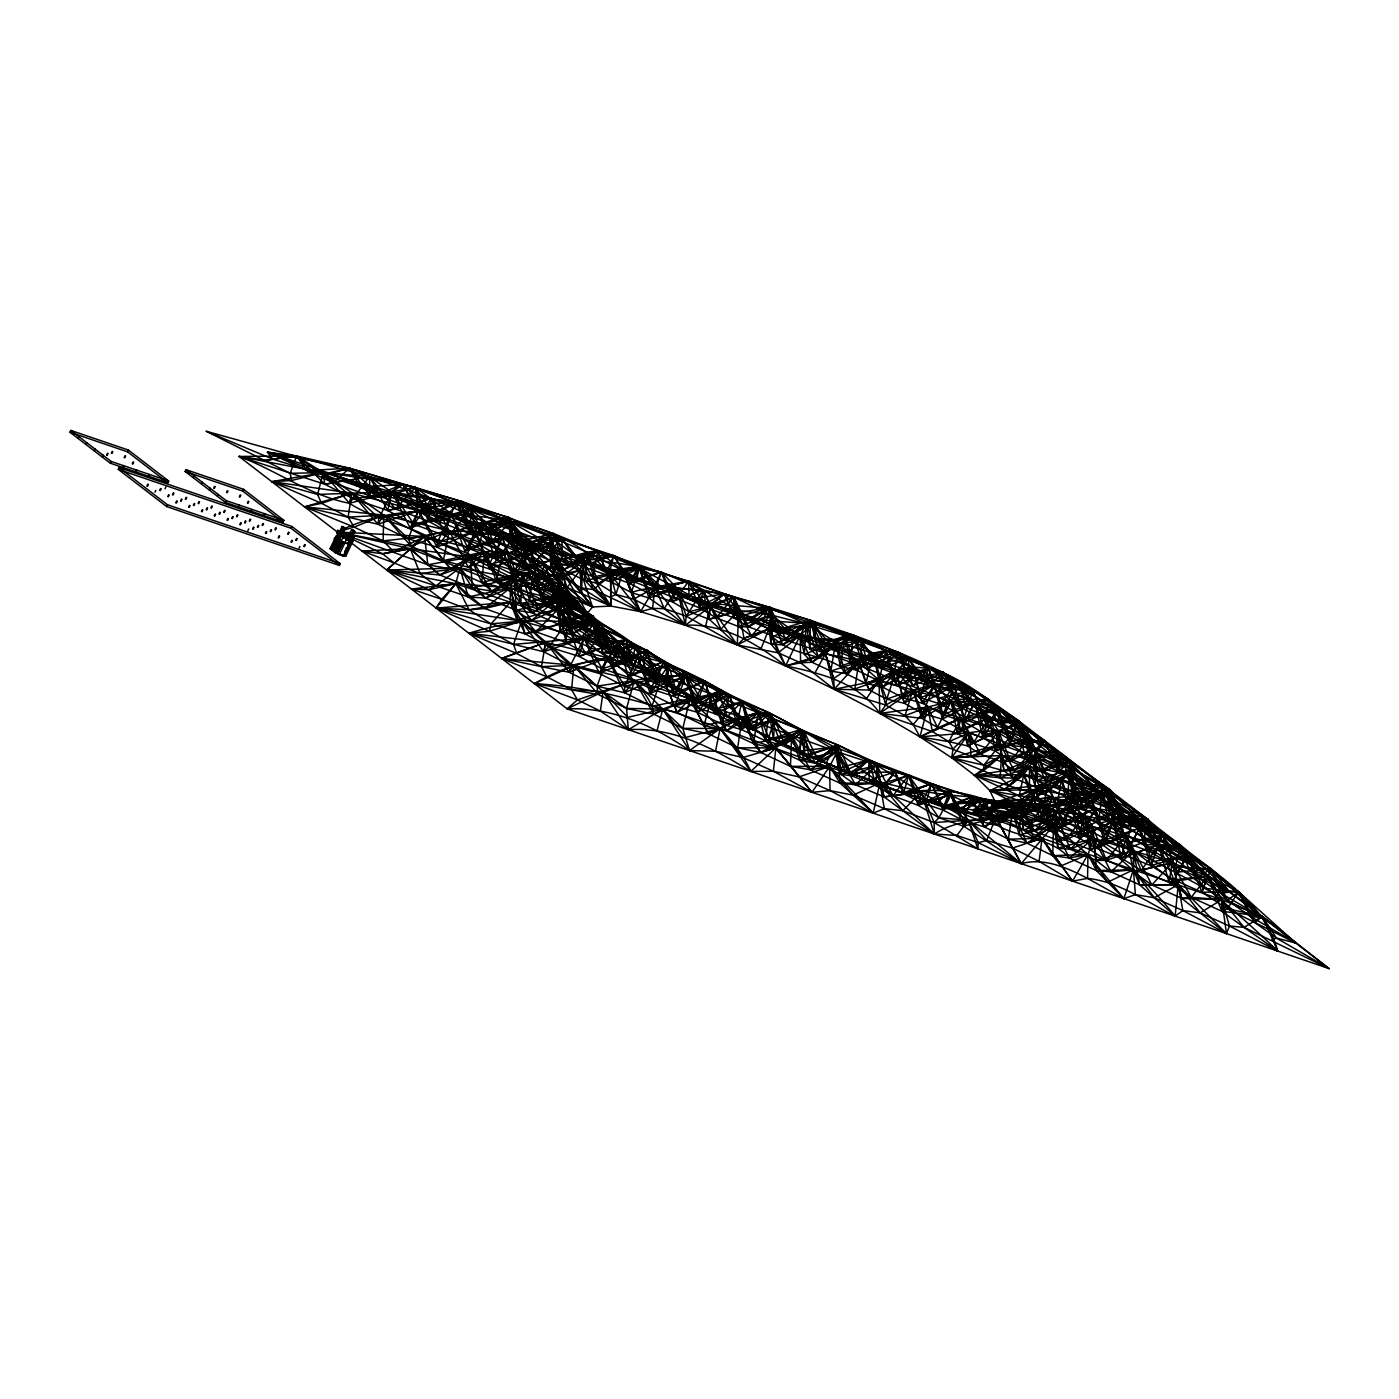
<?xml version="1.0" encoding="UTF-8"?>
<svg xmlns="http://www.w3.org/2000/svg" width="1399" height="1399" viewBox="0 0 1399 1399"><rect width="100%" height="100%" fill="white"/><g stroke="black" fill="none" stroke-linecap="round" stroke-linejoin="round"><path stroke-width="1.5" d="M389.884 493.864L432.798 513.363L466.357 526.059L507.802 517.018L512.296 535.607L561.978 538.51L573.503 556.47L638.346 566.438L660.363 586.076L704.449 604.018L711.671 603.564L767.736 608.25L813.693 623.849L853.32 635.094L885.812 650.43L912.708 667.375L934.375 684.618L950.988 701.266L969.297 732.744L951.67 757.751L1000.32 744.268L1035.26 748.168L1069.693 761.511L1072.334 768.488L1069.326 774.381L1048.638 788.739L1035.732 757.454L1001.509 755.512L974.526 775.343L1023.788 774.661L1061.456 779.418L1102.517 793.775L1146.113 818.8L1196.6 866.715L1144.085 844.524L1117.294 829.782L1098.093 823.609L1074.047 811.7L1056.647 807.345L1035.347 798.007L1019.171 795.751L974.526 775.343L1029.437 766.669C1081.777 789.053 1134.554 811.945 1180.878 845.556C1217.847 875.704 1264.171 902.093 1277.759 951.093L1229.459 926.016L1200.132 912.882L1182.854 910.557L1175.16 916.118L1139.573 884.798L1110.946 871.804L1096.064 860.35L1070.41 849.35L1056.997 840.047L1034.368 831.268L1023.543 830.079L1002.576 822.157L990.684 819.919L936.211 804.04L883.853 786.308L826.057 763.207L768.698 737.43L702.211 702.263L664.385 680.194L631.981 658.999L607.079 639.85L570.39 596.446L503.115 551.381L415.398 487.517L402.632 484.316L389.884 493.864L455.987 501.874L507.802 517.018L514.762 542.462L553.392 533.526L561.978 538.51L613.794 555.595L638.346 566.438L688.64 581.145L733.828 597.181L770.797 614.913L825.445 653.805L834.224 689.305L869.234 690.004L886.739 699.098L904.279 703.277L922.78 713.403L942.331 719.156L960.851 729.893L982.798 737.728L1001.352 749.217L1025.869 759.465L1043.584 771.286L1069.658 783.79L1085.379 795.192L1148.614 829.799C1123.327 800.158 1092.042 777.792 1061.858 753.991C1034.281 736.783 1001.841 726.973 969.297 732.744L953.016 749.06L951.67 757.751L1001.509 755.512L1029.437 766.669L1069.326 774.381L1102.517 793.775L1162.499 835.168L1187.331 855.209L1207.827 875.791L1221.782 899.662L1229.459 926.016L1226.468 933.605L1182.854 910.557L1154.297 897.721L1135.411 894.661L1123.852 898.63L1087.565 878.397L1087.95 854.527L1093.948 838.333L1092.304 826.144C1080.238 805.09 1055.196 799.791 1035.033 789.561L989.845 790.627L974.526 775.343L951.67 757.751L919.947 736.871L879.814 713.385L834.224 689.305L785.573 665.941L737.256 644.974L685.318 625.283L640.532 611.66L610.733 606.047L567.155 587.51L553.672 576.493L531.235 566.245L515.357 555.683L488.426 544.543L470.099 533.701L438.831 521.53L417.881 510.39L382.329 497.257L328.678 473.002L324.551 475.188L272.857 459.204L206.265 431.277L369.476 476.639L415.398 487.517L461.618 501.472L553.392 533.526L639.326 568.151L710.535 606.309L770.797 614.913L806.279 624.024L844.891 635.863L885.812 650.43L928.604 668.057L972.952 690.319L988.953 699.745L1018.682 720.835L1148.002 819.447L1196.6 866.715L1329.05 968.58L567.155 708.838L239.019 456.459L296.623 455.952L349.47 468.21L415.398 487.517L470.938 508.886L510.495 521.775L549.597 536.412L587.283 552.22L655.152 587.318L685.318 625.283C723.318 623.202 756.649 643.575 785.573 665.941C820.409 673.076 858.304 682.362 879.814 713.385L932.364 731.555L948.872 741.68L967.618 745.912L980.419 754.288L1001.701 761.825L1014.24 770.674L1037.271 780.012L1048.638 788.739L1073.085 799.966L1087.093 803.096L1113.429 816.771L1148.614 829.799L1196.6 866.715L1188.765 869.216C1164.02 850.959 1137.982 835.133 1113.429 816.771L1108.987 791.747L1109.599 789.403L1069.693 761.511L1029.524 737.623L989.513 717.425L950.988 701.266L879.027 680.176L835.763 641.966L806.279 624.024L770.062 607.463L724.35 593.893L402.632 484.316L349.47 468.21L267.471 452.139L272.857 459.204L296.623 455.952L323.204 472.582L383.763 515.147L424.631 536.464L470.361 557.047L594.89 618.708L626.367 639.5L718.404 691.701L769.153 712.791L834.573 747.083L950.026 790.505L972.025 796.835L1053.482 825.445L1172.047 862.956L1207.827 875.791L1238.727 891.845L1295.946 943.118L1276.36 938.029L1254.851 922.518L1227.308 908.755L1201.951 892.195L1174.146 879.936L1150.8 865.614L1125.618 855.541L1104.58 843.44L1082.161 835.395L1063.153 825.497L1043.567 819.727L995.441 802.327L989.845 790.627L1023.788 774.661L1035.732 757.454C1036.537 734.702 1012.229 722.461 997.994 708.646C955.674 673.828 904.209 653.77 853.32 635.094C803.935 617.763 754.201 601.063 703.015 589.941C679.04 588.629 654.592 584.327 631.334 592.546L611.066 581.879L593.316 576.948L569.795 565.791L553.392 561.821L526.811 550.314L514.762 542.462L483.564 530.273L451.09 514.727L436.89 512.436L324.551 475.188L267.471 452.139L296.623 455.952L333.207 482.795L370.105 495.946L395.41 508.974L428.409 521.197L450.845 533.561L479.612 544.718L499.356 556.4L524.03 566.787L540.766 577.962L592.529 606.974L610.733 606.047L610.681 574.884C571.719 528.909 508.467 516.598 451.09 514.727L455.987 501.874L461.618 501.472L510.495 521.775L550.524 544.631L610.681 574.884L640.532 611.66L652.546 608.408L664.228 608.617L686.192 616.137L737.256 644.974L778.246 652.808L800.578 662.811L834.224 689.305L885.707 705.061L905.048 715.693L913.215 724.612L919.947 736.871L971.063 756.212L983.864 765.218L1003.94 770.849L1014.24 770.674L1035.732 757.454L1072.334 768.488L1109.599 789.403L1148.614 829.799L1147.337 834.486L1158.529 843.352L1196.6 866.715L1180.878 845.556L1146.113 818.8L1108.987 791.747L1072.334 768.488L1035.26 748.168L998.484 730.977L927.747 707.055L879.814 713.385L879.027 680.176C917.202 651.812 955.569 676.277 988.953 699.745C1037.428 748.71 1094.805 787.147 1148.614 829.799L1148.002 819.447L1108.987 791.747L1069.326 774.381L1035.732 757.454L969.297 732.744L919.947 736.871L927.747 707.055L896.059 670.96L873.098 653.158L844.891 635.863L810.423 620.264L767.736 608.25L724.35 593.893L660.363 586.076L637.087 580.288L573.503 556.47L549.615 551.223L436.89 512.436L389.884 493.864L380.406 493.515L328.678 473.002L349.47 468.21L369.476 476.639L431.434 498.411L484.509 521.267L529.242 545.82L580.183 570.092L610.733 606.047L610.681 574.884L623.097 570.897L639.326 568.151L661.395 572.156L703.015 589.941L768.908 629.025L835.763 641.966L873.098 653.158L912.708 667.375L954.275 685.37L1018.682 720.835L1067.507 767.404L1055.283 766.565L1033.686 751.228L1026.988 744.181L1004.902 729.019L996.368 720.957L974.176 706.652L965.293 698.783L916.887 673.531L897.161 670.436L799.004 635.915L689.147 599.384L637.087 580.288L616.924 571.282L615.752 573.013L607.061 570.967L579.361 561.926L549.615 551.223L512.296 535.607L493.375 531.672L451.09 514.727M341.339 543.564L340.587 543.057L341.636 542.742M1158.529 843.352L1148.002 819.447L1146.113 818.8L1125.513 826.757L1109.005 821.598L1083.158 808.552L1067.157 804.67L1043.899 794.282L1029.559 792.079L974.526 775.343L983.742 770.674L983.864 765.218L1000.32 744.268L998.484 730.977L989.513 717.425L974.806 702.141L954.275 685.37L928.604 668.057L897.878 652.091L813.693 623.849L750.983 619.53L711.671 603.564L724.35 593.893L733.828 597.181L748.57 626.839C796.573 645.026 846.378 657.967 893.157 679.739C942.611 694.743 986.295 723.003 1034.386 741.942L1026.988 744.181L1018.682 720.835L972.952 690.319L954.275 685.37L934.375 684.618L912.83 690.109L886.739 699.098L885.707 705.061L879.814 713.385L921.836 718.352L937.435 727.393L957.196 733.356L973.267 743.201L995.144 751.001L1010.498 761.091L1034.351 771.006L1048.655 781.167L1073.977 793.006L1087.093 803.096L1108.987 791.747L1125.513 826.757L1148.002 819.447L1172.624 848.266L1152.514 842.443L1146.113 818.8L1133.994 814.585L1116.629 811.228L1071.442 805.841L1019.399 802.974L972.83 809.951L936.211 804.04L883.853 786.308L826.057 763.207L768.698 737.43L714.872 710.762L631.491 663.913L610.733 653.525L597.495 645.026L572.681 633.817L559.705 624.811L532.442 612.814L520.883 603.913L491.679 591.2L472.232 587.825L439.758 574.972L386.719 570.058L424.631 536.464C449.901 527.895 476.867 530.483 502.258 537.146C541.588 544.718 568.711 577.245 592.529 606.974L587.02 613.671L592.057 624.566L607.079 639.85L595.712 638.399L578.452 626.874L569.515 619.058L547.236 606.379L529.661 600.731L502.661 587.772L481.798 582.474L450.775 568.973L427.832 564.776L337.281 532.022C383.081 508.991 435.858 505.599 484.509 521.267C519.099 532.057 555.735 541.238 580.183 570.092L592.529 606.974L566.263 596.481L587.02 613.671C574.884 588.14 554.004 564.969 549.597 536.412L507.802 517.018L483.564 530.273L466.357 526.059L455.987 501.874L414.996 505.301L402.632 484.316L328.678 473.002M336.32 549.055L335.708 548.058M338.803 550.157L338.96 551.031L338.331 549.947M341.059 531.445L341.356 530.413M341.793 528.822L342.143 527.755M342.195 528.944L342.563 527.913M351.849 535.205L352.198 534.121M353.055 532.669L353.405 531.603M343.962 528.35L343.594 529.434M350.432 533.509L350.065 534.575M711.671 603.564L732.726 613.584L770.062 607.463L772.353 636.562C790.715 655.571 818.905 653.211 840.309 666.554L873.098 653.158L885.812 650.43L893.157 679.739L928.604 668.057L937.995 698.293L972.952 690.319L984.424 719.995L1018.682 720.835L1034.386 741.942L996.368 720.957L1001.282 716.48L988.953 699.745L943.433 672.429L860.945 640.62L853.32 635.094L844.891 635.863L835.763 641.966L825.445 653.805L800.578 662.811L785.573 665.941L768.908 629.025L744.006 638.294L737.256 644.974L738.794 610.489L733.828 597.181L699.902 608.058C657.792 590.833 615.21 574.937 573.503 556.47L613.794 555.595L639.326 568.151L655.152 587.318L664.228 608.617L685.318 625.283L710.535 606.309L703.015 589.941L688.64 581.145L660.363 586.076L659.663 588.909L655.484 589.171L638.346 566.438L607.061 570.967L613.794 555.595L630.757 580.725L629.777 583.54L650.448 594.208L671.905 601.535L689.13 611.783L709.066 619.162L737.256 644.974L768.908 629.025L770.797 614.913L770.062 607.463L734.318 618.078L707.789 608.04L660.363 586.076M1147.337 834.486L1148.002 819.447L1113.429 816.771L1109.599 789.403L1073.977 793.006L1069.693 761.511L1034.351 771.006L1029.524 737.623L995.144 751.001L989.513 717.425C963.701 713.263 941.737 725.889 919.947 736.871L948.872 741.68L969.297 732.744L980.419 754.288L1000.32 744.268L1014.24 770.674L1035.26 748.168L1048.655 781.167L1072.334 768.488L1087.093 803.096L1109.599 789.403L1126.108 821.073L1172.624 848.266M1220.715 893.174L1262.842 917.657L1211.202 868.919L1187.331 855.209L1158.494 844.874L1056.875 816.771L1034.368 831.268C1017.458 818.415 995.458 819.132 975.768 814.026L972.83 809.951L989.81 808.972L995.441 802.327L1090.153 794.824L1116.629 811.228L1162.499 835.168L1211.202 868.919L1220.715 893.174L1227.553 900.274L1250.584 916.502L1262.842 917.657C1209.278 893.734 1160.645 860.35 1105.805 839.75C1087.145 826.861 1064.324 824.133 1044.826 812.959C1024.435 811.455 1008.084 798.514 989.845 790.627L1004.972 789.019L1023.788 774.661L1047.379 784.752L1090.153 794.824L1098.093 823.609L1133.994 814.585L1144.085 844.524L1180.878 845.556L1188.765 869.216L1197.474 877.208L1220.715 893.174L1229.721 892.177L1180.878 845.556L1162.499 835.168L1139.625 827.928L1084.312 815.6L972.025 796.835L895.15 771.898L838.123 745.142L808.727 755.163C760.409 734.178 714.155 709.415 667.638 685.038L668.67 664.857L647.055 650.43L604.823 629.602L510.32 587.79L410.239 548.635L337.281 532.022L354.087 527.091L383.746 515.147L449.324 530.921L503.115 551.381L548.041 577.21L560.474 581.652L587.02 613.671L555.735 602.882L534.978 589.958L514.395 582.159L489.667 569.043L465.028 560.982L436.995 547.096L408.456 538.93L377.87 524.223L304.51 506.84L351.796 493.2L392.105 492.098L431.434 498.411L470.938 508.886L517.805 531.935L556.645 559.023L592.529 606.974L567.155 587.51L556.645 559.023L524.03 566.787L517.805 531.935L507.802 517.018L482.882 535.485L470.099 533.701L461.618 501.472L402.632 484.316L360.208 487.289L349.47 468.21L306.993 470.606L267.471 452.139L968.178 691.019L1034.386 741.942M350.38 543.669L349.855 544.806M1329.05 968.58L1276.36 938.029L1262.265 916.275L1254.851 922.518L1250.584 916.502L1238.727 891.845L1201.951 892.195L1203.088 888.173L1187.331 855.209L1150.8 865.614L1152.339 861.749L1139.625 827.928L1104.58 843.44L1105.805 839.75L1095.312 808.395L1063.153 825.497L1063.992 822.017L1052.468 797.517L1026.691 809.252L995.441 802.327L1035.033 789.561L1073.802 795.734L1095.312 808.395L1113.254 821.633L1121.246 858.007L1158.494 844.874L1169.109 882.472L1174.146 879.936L1207.827 875.791L1221.869 911.274L1227.308 908.755L1262.265 916.275L1277.759 951.093C1211.324 887.368 1135.393 825.602 1043.759 804.373L1021.55 817.138L995.441 802.327C1053.464 790.68 1108.97 817.785 1158.494 844.874C1207.285 873.273 1252.088 907.724 1295.946 943.118L1254.851 922.518L1238.727 891.845L1187.331 855.209L1139.625 827.928L1095.312 808.395L1052.468 797.517L1033.791 799.214L989.81 808.972L1040.751 821.93L1056.612 830.097L1078.524 837.756L1096.554 848.266L1121.246 858.007L1141.339 870.615L1169.109 882.472L1191.301 897.301L1221.869 911.274L1244.061 927.38L1329.05 968.58L1262.265 916.275L1221.782 899.662L1133.417 869.758L1110.946 871.804L1096.449 870.58L1069.273 857.989L1052.747 855.628L1027.023 843.212L1008.329 839.19L984.494 826.931L963.981 820.898L943.013 810.056L921.644 802.781L903.457 793.758L850.295 773L834.573 747.083L799.284 751.071L774.609 719.628L705.026 681.016L685.65 675.962L661.954 675.734L634.481 680.456L577.455 699.867L567.155 708.838C611.923 707.072 653.455 725.556 689.567 750.563L715.519 751.246L742.904 757.506L773.385 771.269L799.056 776.882L830.044 790.627L853.11 795.157L884.343 808.657L902.845 810.721L934.165 822.542L977.831 848.843L978.268 842.688L968.335 820.234L950.848 794.789L931.559 783.825L902.845 792.568C850.172 773.175 797.395 752.505 747.766 726.378L718.404 691.701L705.026 681.016L618.183 641.511L567.26 621.628L455.794 583.68L386.719 570.058L410.239 548.635L470.361 557.047L521.775 572.995L564.934 595.659L592.879 616.207L631.981 658.999L627.626 660.73C592.529 640.934 560.702 613.322 520.883 603.913L513.835 578.084L459.904 567.907L386.719 570.058L428.846 589.731L441.734 599.297L469.172 609.824L491.049 623.867L525.062 633.799L548.985 647.02L579.099 656.393L602.252 668.844L628.448 677.203L650.867 688.903L673.671 696.265L695.53 707.299L715.099 713.752L736.696 724.262L753.327 730.051L774.609 719.628L838.123 745.142L876.753 765.323L968.335 820.234L1021.253 863.638C1044.528 857.377 1067.28 867.905 1087.565 878.397C1119.882 881.72 1146.725 902.233 1175.16 916.118L1178.238 884.658L1172.047 862.956L1158.494 844.874L1139.625 827.928L1116.629 811.228L1047.379 784.752L989.845 790.627L1043.234 808.762L1060.739 812.976L1082.599 823.521L1102.604 829.869L1126.86 842.898L1149.139 851.326L1175.37 866.82L1229.721 892.177L1211.202 868.919L1175.37 866.82L1162.499 835.168L1126.86 842.898L1116.629 811.228L1082.599 823.521L1084.208 828.278L1116.629 811.228L1128.433 848.004L1162.499 835.168L1177.293 872.137L1211.202 868.919L1227.553 900.274L1238.727 891.845L1262.842 917.657M347.809 546.729L350.415 540.556L348.578 539.927L350.047 541.081M352.251 535.327L352.635 534.313M637.087 580.288L638.346 566.438L661.395 572.156L677.203 588.192L689.13 611.783L686.192 616.137L685.318 625.283L633.677 599.192L615.945 594.435L598.44 583.575L585.202 580.602L563.325 569.953L553.392 561.821L549.597 536.412L553.392 533.526L569.795 565.791L597.67 550.681L623.097 570.897L640.532 611.66L655.152 587.318L633.677 599.192L640.532 611.66L593.508 589.626L581.319 587.912L562.188 576.983L550.786 567.802L526.146 556.75L512.017 547.359L482.882 535.485L466.357 526.059L461.618 501.472L417.881 510.39L402.632 484.316L380.406 493.515M1226.468 933.605L1200.132 912.882L1178.238 884.658L1133.68 850.714L1092.304 826.144L1053.937 809.776L1019.399 802.974L989.81 808.972L1050.806 831.268L1065.916 840.082L1089.716 849.42L1106.469 860.385L1133.365 871.822L1151.849 884.92L1181.753 898.385L1191.301 897.301L1221.782 899.662L1226.468 933.605L1178.238 884.658L1154.297 897.721L1133.417 869.758L1042.045 838.246L908.616 775.291L895.15 771.898L850.295 773L838.491 768.191L817.366 759.167L804.093 731.292L769.153 712.791L753.327 730.051L741.96 701.546C708.244 684.513 675.874 661.01 637.559 656.953C601.413 655.204 565.458 665.347 534.418 683.656C687.049 691.84 819.499 788.616 972.025 796.835L995.808 817.401L1021.253 863.638L978.268 842.688L956.933 835.43L934.392 834.031L884.343 808.657L873.186 813.169L830.044 790.627L811.98 792.306L773.385 771.269L775.885 747.905L800.665 729.526L838.123 745.142L851.974 775.885L876.001 785.643L892.999 795.804L918.076 805.282L938.956 817.785L963.649 826.197L1021.253 863.638L1053.482 825.445L1056.875 816.771L1053.937 809.776L1033.791 799.214L1014.957 813.081L989.81 808.972L1003.433 818.817L1020.99 805.09C1084.522 820.566 1134.711 866.873 1175.16 916.118M652.546 608.408L655.152 587.318L648.979 598.038L631.334 592.546L623.097 570.897L593.316 576.948L587.283 552.22L553.392 561.821L553.392 533.526L526.811 550.314L512.017 547.359L507.802 517.018L526.811 550.314L549.597 536.412L582.631 560.964L610.733 606.047L581.319 587.912L580.183 570.092L582.631 560.964L587.283 552.22L597.67 550.681L611.066 581.879L639.326 568.151L650.448 594.208L648.979 598.038L664.228 608.617L677.203 588.192L686.192 616.137L710.535 606.309L737.256 644.974M1087.565 878.397L1072.561 881.143L1039.09 861.399L1042.045 838.246C1008.382 798.147 953.121 784.699 902.845 792.568L895.15 771.898L869.199 780.327L868.796 759.884L838.491 768.191L834.573 747.083L817.366 759.167L804.705 755.6L781.324 745.125L765.305 740.701L741.383 729.526L721.936 724.14L697.576 712.353L675.052 706.023L650.273 693.642L624.723 686.419L599.157 673.374L570.442 665.504L543.686 651.759L468.91 633.275C512.961 619.215 560.23 616.12 604.823 629.602C633.415 640.69 657.163 660.713 685.335 672.447L702.211 702.263L718.404 691.701L727.288 716.848L747.766 726.378L774.609 719.628L784.856 744.46L804.093 731.292L808.727 755.163M773.385 771.269L750.773 771.426C713.787 748.605 673.269 726.728 628.343 729.701L600.398 711.112L603.056 691.631L521.565 621.139L510.285 602.339L510.32 587.79L513.835 578.084L521.775 572.995C554.476 567.854 574.447 602.899 592.057 624.566L569.515 619.058L564.934 595.659L533.124 572.104L484.631 551.661L449.324 530.921L418.371 510.792L369.476 476.639L323.204 472.582L239.019 456.459C276.722 470.309 309.529 495.648 349.383 503.273C376.768 520.953 410.012 524.345 437.38 542.025C489.895 559.967 537.898 587.947 587.02 613.671L517.805 531.935L479.612 544.718L470.938 508.886L461.618 501.472L432.798 513.363L417.881 510.39L415.398 487.517L370.105 495.946L349.47 468.21L324.551 475.188M342.755 530.886L342.388 531.97M344.102 529.224L344.381 528.56M592.529 606.974L581.529 593.456L580.183 570.092L562.188 576.983L553.672 576.493L556.645 559.023L531.235 566.245L524.03 566.787L529.242 545.82L494.144 558.184L467.861 548.146L444.322 535.24L414.087 524.415L387.698 510.53L353.685 498.953L324.778 484.246L239.019 456.459L265.95 460.288L296.623 455.952L324.778 484.246L369.476 476.639L395.41 508.974L431.434 498.411L450.845 533.561L484.509 521.267L548.041 577.21L592.057 624.566L517.752 587.685L496.313 580.725L468.298 567.242L443.343 560.614L411.341 546.327L337.281 532.022L382.522 553.759L393.871 562.835L420.172 573.765L435.876 585.831L468.35 596.971L485.593 598.09L516.528 610.314L532.442 612.814L556.417 599.646L558.446 594.732L570.39 596.446L574.045 619.512L607.079 639.85L592.879 616.207L484.631 551.661L424.631 536.464L337.281 532.022M592.057 624.566L564.059 605.365L560.474 581.652L523.348 555.281L489.667 569.043L489.283 564.514L475.38 531.672L437.013 547.096L437.38 542.025L418.371 510.792L351.796 493.2L321.508 503.343L304.527 506.84L354.087 527.091L383.134 540.853L424.631 536.464L443.343 560.614L484.631 551.661L503.115 551.381L514.395 582.159L548.041 577.21L555.735 602.882L592.057 624.566L560.474 581.652L545.26 564.706L502.258 537.146L451.387 513.765L392.105 492.098L378.902 518.172L377.87 524.223L418.371 510.792C469.172 525.762 514.692 552.867 563.552 572.611L566.263 596.481L554.773 592.197L537.041 579.816L515.007 570.46L494.144 558.184L484.509 521.267L470.938 508.886L428.409 521.197L415.398 487.517L382.329 497.257L370.105 495.946L369.476 476.639L349.383 503.273L323.204 472.582L290.188 473.317L206.265 431.277M556.645 559.023L560.509 588.577L567.155 587.51L580.183 570.092L553.672 576.493L556.645 559.023L540.766 577.962L537.041 579.816L529.242 545.82L494.144 558.184L502.258 537.146L467.861 548.146L464.923 551.416L451.387 513.765L414.087 524.415L410.134 527.983L392.105 492.098L323.204 472.582L271.773 481.641L321.508 503.343L348.089 517.14L383.763 515.147L408.456 538.93L411.341 546.327L449.324 530.921L468.298 567.242L503.115 551.381L523.348 555.281L534.978 589.958L560.474 581.652L555.735 602.882L559.687 608.687L574.045 619.512M989.81 808.972L1043.759 804.373L1050.806 831.268L1084.312 815.6L1089.716 849.42L1126.387 835.465L1133.365 871.822L1172.047 862.956L1169.109 882.472L1207.827 875.791L1227.308 908.755L1238.727 891.845L1203.088 888.173L1211.202 868.919L1197.474 877.208L1180.878 845.556L1164.265 853.005L1146.113 818.8L1117.294 829.782L1109.005 821.598L1108.987 791.747L1083.158 808.552L1069.326 774.381L1061.456 779.418L1047.379 784.752L1043.234 808.762L1044.826 812.959L1073.802 795.734L1084.208 828.278L1095.312 808.395L1104.58 843.44L1113.254 821.633L1126.387 835.465L1151.849 884.92L1178.238 884.658L1181.753 898.385L1200.132 912.882L1221.782 899.662L1244.061 927.38L1277.759 951.093M714.872 710.762L718.404 691.701L694.201 700.689L674.405 693.065L654.959 682.729L631.998 674.301L612.395 663.441L585.884 653.945L566.123 642.491L535.957 631.841L517.193 620.054L484.719 608.513L468.35 596.971L455.794 583.68L435.876 585.831L428.846 589.731L411.411 589.066L441.734 599.297L455.794 583.68L459.904 567.907L470.361 557.047L484.631 551.661L502.661 587.772L533.124 572.104L547.236 606.379L570.39 596.446L569.515 619.058L607.079 639.85L564.934 595.659L529.661 600.731L521.775 572.995L481.798 582.474L470.361 557.047L427.832 564.776L410.239 548.635L361.974 551.049L393.871 562.835M335.095 547.306L332.577 546.362L337.054 539.21M350.817 534.208L350.502 534.68M348.036 543.896L347.756 545.575L348.334 544.911M1148.614 829.799L1113.237 808.255L1100.768 798.916L1103.496 785.206L1069.658 783.79L1061.858 753.991C991.769 703.032 910.207 670.348 825.445 653.805L785.573 665.941L778.246 652.808L768.908 629.025L744.006 638.294L738.794 610.489L709.066 619.162L703.015 589.941L671.905 601.535L661.395 572.156L630.757 580.725L638.346 566.438L659.663 588.909L688.64 581.145L707.789 608.04L733.828 597.181L738.742 626.647L751.368 635.863L771.146 644.152L782.74 644.869L800.228 635.286L806.279 624.024L810.423 620.264L834.976 650.535C866.261 662.671 897.231 675.192 928.971 686C951.757 699.15 976.607 707.702 1001.282 716.48L956.269 680.928L908.808 658.946L897.878 652.091L885.812 650.43L850.382 663.423L844.891 635.863L809.916 648.996L806.279 624.024L772.353 636.562L770.797 614.913L738.742 626.647L716.113 617.781L699.902 608.058L688.64 581.145L655.484 589.171L661.395 572.156L629.777 583.54C590.465 568.099 548.793 557.519 512.296 535.607M610.733 606.047L593.508 589.626L582.631 560.964L562.188 576.983L550.524 544.631L531.253 566.245L517.805 531.935L488.426 544.543L470.938 508.886L450.845 533.561L444.322 535.24L431.434 498.411L414.087 524.415L392.105 492.098L353.685 498.953L323.204 472.582L291.622 480.504L271.773 481.641L351.796 493.2L378.902 518.172L418.371 510.792L408.456 538.93L449.324 530.921L443.343 560.614L450.775 568.973L484.631 551.661L496.313 580.725L502.661 587.772L521.775 572.995L538.23 608.303L564.934 595.659L578.452 626.874L607.079 639.85M715.519 751.246L720.135 728.529L742.309 717.372L758.31 712.371L769.153 712.791L774.609 719.628L773.525 739.529L781.324 745.125L804.093 731.292L804.705 755.6L815.215 763.189L840.991 774.364L855.384 784.752L884.081 796.888L934.392 834.031C960.956 816.299 993.99 822.909 1021.043 807.38L1056.875 816.771L1070.41 849.35L1093.948 838.333L1110.946 871.804L1133.68 850.714L1139.573 884.798L1151.849 884.92L1172.047 862.956L1191.301 897.301L1207.827 875.791L1201.951 892.195L1187.331 855.209L1152.339 861.749L1162.499 835.168L1149.139 851.326L1144.085 844.524L1146.113 818.8L1109.005 821.598L1102.517 793.775L1090.153 794.824L1056.647 807.345L1047.379 784.752L1019.171 795.751L989.845 790.627M361.974 551.049L382.522 553.759L410.239 548.635L420.172 573.765L459.904 567.907L472.232 587.825L513.835 578.084L558.446 594.732L563.43 620.614L592.879 616.207L595.397 639.903L631.981 658.999L626.367 639.5L597.128 621.348L556.417 599.646L510.32 587.79L455.794 583.68L411.411 589.066M1039.09 861.399L1012.491 848.074L986.715 840.449L968.335 820.234L938.956 817.785L908.616 775.291L837.162 751.77L815.215 763.189L799.598 760.129L772.895 748.01L753.536 743.638L726.588 730.977L704.134 725.574L677.099 712.458L651.934 706.268L624.584 692.732L597.058 686.157L569.096 672.254L541.448 666.624L516.773 653.525L468.91 633.275L489.493 631.246L491.049 623.867L510.285 602.339C570.127 605.784 632.068 626.035 664.385 680.194L667.638 685.038M441.734 599.297L436.173 608.075L521.565 621.139L584.03 638.206L637.559 656.953L729.439 694.708L758.31 712.371L791.659 735.349L829.607 766.495L840.134 783.195L873.186 813.169L879.849 782.985L837.162 751.77L800.665 729.526L711.986 694.289L661.954 675.734L607.411 657.687L545.697 642.316L468.91 633.275M799.284 751.071L804.093 731.292L773.525 739.529L769.153 712.791L729.439 694.708L711.986 694.289L651.934 706.268C631.683 661.185 571.841 647.003 556.417 599.646L516.528 610.314L510.32 587.79L468.35 596.971L459.904 567.907L439.758 574.972L427.832 564.776L424.631 536.464L393.818 551.871L382.522 553.759M705.481 626.577L710.535 606.309L689.13 611.783L703.015 589.941L716.113 617.781L738.794 610.489L751.368 635.863L770.797 614.913L782.74 644.869L806.279 624.024L818.275 656.446L844.891 635.863L856.66 670.173L879.079 680.998L897.581 686L920.35 697.664L940.95 704.204L964.278 717.11L986.89 725.696L1010.935 740.333L1067.507 767.404L1044.738 740.84L997.994 708.646L974.806 702.141L950.988 701.266L927.747 707.055L905.048 715.693L912.83 690.109L885.707 705.061L879.027 680.176L834.224 689.305L833.682 678.428L825.445 653.805L811.98 662.252L800.578 662.811L800.228 635.286L771.146 644.152L768.908 629.025L760.986 648.821M657.005 730.89L662.741 709.136L689.969 698.696L837.162 751.77L855.384 784.752L879.849 782.985L934.392 834.031L934.165 822.542L921.102 791.956L884.081 796.888L879.849 782.985L840.134 783.195L810.283 769.765L790.435 766.32L760.706 752.452L737.64 747.818L708.331 733.776L682.817 728.354L653.823 714.172L626.542 708.419L597.915 694.324L534.418 683.656L573.887 665.382L634.481 680.456L689.969 698.696C712.248 721.202 737.728 741.837 750.773 771.426L775.885 747.905L811.98 792.306L829.607 766.495L837.162 751.77L838.123 745.142L804.705 755.6L800.665 729.526L765.305 740.701L758.31 712.371L721.936 724.14L711.986 694.289L647.055 650.43L618.183 641.511L584.03 638.206L513.538 644.397L489.493 631.246L436.173 608.075L455.794 583.68L484.719 608.513L510.285 602.339L535.957 631.841L567.26 621.628L585.884 653.945L618.183 641.511L689.969 698.696L708.331 733.776L720.135 728.529L742.904 757.506L775.885 747.905L811.98 792.306M489.493 631.246L521.565 621.139L543.686 651.759L584.03 638.206L599.157 673.374L602.252 668.844L584.03 638.206L548.985 647.02L521.565 621.139L491.049 623.867L436.173 608.075L510.285 602.339L517.193 620.054L531.375 620.596L556.417 599.646L559.705 624.811L573.153 628.081L592.879 616.207L597.128 621.348L602.252 652.668L635.793 644.712L641.791 672.132L664.385 680.194L668.67 664.857L641.791 672.132C618.813 664.403 599.576 649.188 576.248 642.211C558.411 627.504 533.823 625.79 516.528 610.314L513.835 578.084L491.679 591.2L481.798 582.474L484.631 551.661L468.298 567.242M826.057 763.207L834.573 747.083L845.066 770.657L868.796 759.884L876.001 785.643L882.979 786.098L895.15 771.898L903.457 793.758L931.559 783.825L926.418 800.91L943.346 807.293L972.025 796.835L980.612 821.213L1012.544 811.542L1019.329 835.063L1053.482 825.445L1057.906 848.109L1070.41 849.35L1092.304 826.144L1089.716 849.42L1096.554 848.266L1126.387 835.465L1121.246 858.007L1158.494 844.874L1150.8 865.614L1139.625 827.928L1128.433 848.004L1126.86 842.898L1133.994 814.585L1117.294 829.782L1102.517 793.775L1074.047 811.7L1067.157 804.67L1069.326 774.381L1043.899 794.282L1029.437 766.669L1008.994 785.381L1000.163 777.757L951.67 757.751L971.063 756.212L1000.32 744.268L1003.94 770.849L1013.383 778.106L1035.26 786.833L1069.326 774.381L1073.085 799.966L1108.987 791.747L1102.517 793.775L1098.093 823.609L1102.604 829.869L1133.994 814.585L1149.139 851.326L1180.878 845.556L1175.37 866.82L1177.293 872.137L1187.331 855.209L1174.146 879.936L1158.494 844.874L1141.339 870.615L1126.387 835.465L1106.469 860.385L1096.064 860.35L1093.948 838.333L1069.273 857.989L1053.482 825.445L1033.704 837.581L1023.543 830.079L1020.99 805.09L1002.576 822.157L992.591 817.663L991.856 800.508L975.768 814.026L972.218 813.798L945.444 805.107L950.026 790.505L926.418 800.91L902.845 792.568L904.663 793.53L931.559 783.825L943.346 807.293L943.013 810.056L972.025 796.835L984.494 826.931L1012.544 811.542L1027.023 843.212L1042.045 838.246L1072.561 881.143L1087.95 854.527L1053.482 825.445L1021.043 807.38L991.856 800.508L945.444 805.107C962.285 812.574 978.338 822.402 996.857 825.165C1019.993 838.648 1050.457 836.812 1069.273 857.989L1087.95 854.527L1123.852 898.63L1133.417 869.758L1133.68 850.714L1096.064 860.35L1092.304 826.144L1056.997 840.047L1053.937 809.776L1022.774 824.378L1019.399 802.974L1001.579 816.701L972.83 809.951L991.856 800.508L1002.576 822.157L1021.043 807.38L1019.399 802.974L1003.433 818.817L972.83 809.951L1020.99 805.09L1034.368 831.268L1053.937 809.776L1065.916 840.082L1092.304 826.144L1106.469 860.385L1133.68 850.714L1133.365 871.822L1172.047 862.956L1181.753 898.385L1221.782 899.662L1221.869 911.274L1262.265 916.275L1244.061 927.38L1229.459 926.016M768.698 737.43L774.609 719.628L749.619 727.847L741.96 701.546L712.546 710.08L694.201 700.689L685.335 672.447L654.959 682.729L647.055 650.43L612.395 663.441L604.823 629.602L597.128 621.348L560.177 632.016L556.417 599.646L572.681 633.817L597.128 621.348L610.733 653.525L635.793 644.712L648.262 674.038L668.67 664.857L702.211 702.263L694.201 700.689L705.026 681.016L715.099 713.752L741.96 701.546L747.766 726.378M1001.282 716.48L965.293 698.783L968.178 691.019L956.269 680.928L916.887 673.531L908.808 658.946L865.579 656.044L847.881 652.913L814.27 638.556L799.004 635.915L762.98 621.051L767.736 608.25L789.805 634.726L816.876 645.621L834.976 650.535L860.945 640.62L881.58 667.533L908.808 658.946L928.971 686L956.269 680.928L974.176 706.652L988.953 699.745L1004.902 729.019L1018.682 720.835L1033.686 751.228L1044.738 740.84L1100.611 792.866L1100.768 798.916L1124.621 811.35L1103.496 785.206L1078.699 785.678L1069.658 783.79L1069.693 761.511L1043.584 771.286L1034.351 771.006L1035.26 748.168L1001.701 761.825L998.484 730.977L967.618 745.912L960.903 718.229L919.947 736.871M685.318 625.283L677.203 588.192L650.448 594.208L661.395 572.156L675.839 599.279L688.64 581.145L689.147 599.384L724.35 593.893L732.726 613.584L774.032 630.914L810.423 620.264L816.876 645.621L853.32 635.094L861.732 661.779L897.878 652.091L908.021 679.424L943.433 672.429L937.995 698.293L940.95 704.204L954.275 685.37L943.101 714.627L934.375 684.618L922.273 703.225L920.35 697.664L954.275 685.37L964.523 721.936L974.806 702.141L942.331 719.156L943.101 714.627L974.806 702.141L982.798 737.728L985.875 734.458L974.806 702.141L960.851 729.893L950.988 701.266L921.836 718.352L922.78 713.403L950.988 701.266L957.196 733.356L960.851 729.893L989.513 717.425L1017.265 724.804L1025.869 759.465L1061.858 753.991L1100.611 792.866L1058.081 771.339L1044.738 740.84L1009.938 744.268L1010.935 740.333L997.994 708.646L964.523 721.936L964.278 717.11L954.275 685.37L922.273 703.225L912.708 667.375L882.804 687.224L873.098 653.158L845.748 673.549L835.763 641.966L804.355 654.365L806.279 624.024L785.504 638.591L770.062 607.463L748.57 626.839L734.318 618.078L733.828 597.181L716.113 617.781L709.066 619.162L710.535 606.309L720.94 629.095L738.794 610.489L738.742 626.647L748.57 626.839L770.797 614.913L771.146 644.152L778.246 652.808L800.228 635.286L804.355 654.365L811.98 662.252L830.814 671.065L845.748 673.549L865.929 683.429L882.804 687.224L903.194 697.751L922.273 703.225L943.101 714.627L964.523 721.936L985.875 734.458L1009.938 744.268L1031.78 758.153L1058.081 771.339L1078.699 785.678L1100.611 792.866L1103.496 785.206L1113.237 808.255L1124.621 811.35M1004.972 789.019L1023.788 774.661L1029.559 792.079L1061.456 779.418L1056.647 807.345L1060.739 812.976L1090.153 794.824L1082.599 823.521L1073.802 795.734L1043.234 808.762L1035.033 789.561L1026.167 813.099L1014.957 813.081M339.013 540.609L341.408 535.73L348.771 538.528M70.807 430.42L78.694 436.488L77.837 438.272L69.95 432.204L70.807 430.42L128.393 450.058L168.667 481.029L167.828 482.812L161.672 480.714L162.529 478.93L168.667 481.029M106.621 455.007L107.478 453.224M107.216 455.305L108.055 453.521M111.36 453.171L112.217 451.387M111.955 453.468L112.812 451.685M118.285 469.382L119.142 467.598L291.919 526.496L340.254 563.675L339.397 565.458L166.621 506.543L118.285 469.382L291.062 528.28L339.397 565.458M124.161 457.543L125.018 455.742M124.756 457.84L125.613 456.039M167.828 482.812L127.554 451.842L128.393 450.058M122.762 467.458L123.619 465.675L111.343 461.478L110.486 463.261L122.762 467.458L123.724 465.64M132.223 463.734L133.062 461.95M132.8 464.031L133.657 462.247M135.668 471.778L136.525 469.994M146.895 485.978L147.752 484.194M147.49 486.275L148.346 484.491M154.957 492.186L155.814 490.384M162.109 478.72L161.165 480.539L148.889 476.359L149.728 474.576L162.022 478.755M159.696 490.349L160.553 488.566M160.29 490.647L161.147 488.863M165.03 488.811L165.886 487.027M167.758 496.54L168.597 494.756M168.335 496.837L169.192 495.054M166.621 506.543L167.46 504.759L119.142 467.598M172.497 494.704L173.354 492.92M173.091 495.001L173.931 493.217M185.997 469.679L193.884 475.765L193.027 477.549L185.14 471.48L185.997 469.679L243.583 489.318L283.857 520.306L283.018 522.089L276.862 519.991L277.719 518.207L283.857 520.306M175.802 502.731L176.659 500.947M176.396 503.028L177.253 501.244M180.558 500.912L181.398 499.111M181.136 501.209L181.992 499.408M185.298 499.076L186.154 497.292M185.892 499.373L186.732 497.589M188.603 507.103L189.46 505.319M189.197 507.4L190.054 505.616M193.359 505.266L194.199 503.483M193.936 505.564L194.793 503.78M198.098 503.43L198.938 501.646M198.675 503.727L199.532 501.944M201.404 511.457L202.26 509.673M201.998 511.754L202.855 509.97M213.75 488.076L214.607 486.292M214.344 488.373L215.201 486.59M206.143 509.638L207 507.837M206.737 509.936L207.594 508.134M210.899 507.802L211.739 506.018M211.476 508.099L212.333 506.316M214.204 515.829L215.061 514.045M214.799 516.126L215.656 514.342M226.551 492.448L227.407 490.647M227.145 492.745L228.002 490.962M218.944 513.993L219.8 512.209M219.538 514.29L220.395 512.506M223.7 512.156L224.54 510.373M224.277 512.454L225.134 510.67M227.005 520.183L227.862 518.399M227.6 520.48L228.439 518.697M239.351 496.802L240.208 495.019M239.946 497.1L240.803 495.316M283.018 522.089L242.744 491.101L243.583 489.318M231.744 518.364L232.601 516.563M232.339 518.662L233.196 516.878M238.914 504.899L237.97 506.735L225.676 502.538L226.533 500.755L238.809 504.934M236.483 516.528L237.34 514.745M237.078 516.826L237.935 515.042M247.413 502.993L248.27 501.209M247.99 503.29L248.847 501.507M239.806 524.555L240.663 522.771M240.401 524.852L241.24 523.069M244.545 522.719L245.402 520.935M245.14 523.016L245.997 521.232M249.284 520.883L250.141 519.099M249.879 521.18L250.736 519.396M247.85 530.746L248.707 528.962M252.607 528.909L253.446 527.126M253.184 529.207L254.041 527.423M257.346 527.091L258.203 525.29M257.941 527.388L258.78 525.604M263.554 515.462L264.411 513.66L252.117 509.481L251.278 511.265L263.554 515.462L264.498 513.625M262.085 525.255L262.942 523.471M262.68 525.552L263.537 523.768M265.408 533.281L266.247 531.498M265.985 533.579L266.842 531.795M270.147 531.445L271.004 529.661M270.741 531.742L271.581 529.959M276.46 519.781L277.299 517.997M274.886 529.609L275.743 527.825M275.481 529.906L276.337 528.123M278.209 537.636L279.048 535.852M278.786 537.95L279.643 536.149M287.687 533.981L288.544 532.197M291.062 528.28L291.919 526.496M288.281 534.278L289.121 532.494M290.992 542.008L291.849 540.224M291.587 542.305L292.443 540.521M295.749 540.171L296.588 538.388M296.326 540.469L297.183 538.685M299.054 548.198L299.911 546.414M303.793 546.362L304.65 544.578M304.387 546.677L305.244 544.876M348.054 538.877L351.254 540.136L337.666 530.326L336.652 533.089L342.965 535.467M341.304 533.666L336.809 532.145L339.537 531.812L342.09 526.461L343.874 527.073L345.326 528.175L342.772 533.544L344.329 534.943L338.61 533.071L340.989 532.932L343.542 527.58L342.09 526.461M348.683 538.667L352.67 541.728L345.71 556.312L335.34 552.78L330.024 548.705L336.355 535.467L338.278 534.54L339.17 535.152L332.927 548.443L334.011 549.073M338.995 535.1L337.072 536.027L330.759 549.247L334.448 550.507M338.75 532.075L347.931 539.14M339.31 530.886L351.132 540.399M336.564 539.245L338.471 533.998L346.252 536.884M333.434 548.828L340.604 535.52L334.711 547.883L333.487 547.079M334.956 547.971L340.377 535.345L334.466 547.796L337.439 550.069M334.711 549.107L335.253 547.691M342.265 534.768L346.445 538.195L346.183 539.927L347.721 537.916M340.569 539.769L334.623 552.22L344.556 555.928L351.516 541.343M342.563 535.73L336.617 532.512L343.997 538.248L344.679 536.831M338.68 542.34L339.59 542.742L340.866 540.066M336.774 549.597L340.989 540.171M335.34 552.78L341.059 540.696M339.607 544.403L336.582 549.422M338.593 550.821L337.386 553.479L343.647 556.382L349.365 544.386L341.041 541.553L343.175 537.076L341.408 535.73M343.192 542.112L338.418 551.958L336.792 551.416L340.691 543.057M344.853 535.817L336.652 533.089M338.156 550.629L341.111 544.263L342.51 543.826L342.021 542.357M342.51 543.826L338.418 551.958M344.871 536.971L347.599 537.723L343.14 535.083M347.232 536.639L353.282 539.367C346.043 535.607 344.119 532.704 350.45 536.167L353.352 530.291L351.569 529.679L348.998 535.048M346.287 537.513L337.736 531.2M339.17 554.843L346.34 539.804M347.284 534.453L348.648 535.765L347.004 534.593M347.442 536.831L353.143 539.28M344.871 551.521L345.431 550.367M346.218 548.705L346.252 547.708M348.054 544.683L349.907 540.783L352.67 541.728M344.521 552.92L346.865 547.988M350.554 540.031L347.004 537.933M353.842 538.248L352.251 536.779L354.804 531.41L353.352 530.291M345.78 539.612L352.286 542.008L353.352 539.769L342.108 531.847C345.675 532.25 349.61 539.664 352.583 536.272L354.139 537.636M344.836 552.588L346.9 548.968M347.599 547.481L348.316 545.995M348.666 545.243L350.589 540.713M351.691 539.21L341.986 532.11M785.573 665.941L800.228 635.286L811.98 662.252L835.763 641.966L840.309 666.554L845.748 673.549L858.706 662.042L873.098 653.158L879.079 680.998L882.804 687.224L896.059 670.96L904.279 703.277L934.375 684.618L942.331 719.156L950.988 701.266L937.435 727.393L927.747 707.055L913.215 724.612M378.902 518.172L418.388 510.792L410.117 527.983L451.387 513.765L467.861 548.163L484.509 521.267L499.356 556.4L517.805 531.935L515.357 555.683L526.146 556.75L550.524 544.631L553.689 576.493M814.865 673.111L825.445 653.805L833.682 678.428L858.706 662.042L869.234 690.004L896.059 670.96L904.279 703.277L912.83 690.109L922.78 713.403L934.375 684.618L903.194 697.751L912.708 667.375L879.079 680.998L885.812 650.43L856.66 670.173L840.309 666.554L844.891 635.863L825.777 652.459L816.876 645.621L813.693 623.849L778.911 629.165L762.98 621.051M866.348 698.783L879.027 680.176L886.739 699.098L896.059 670.96L865.929 683.429L858.706 662.042L830.814 671.065L835.763 641.966L818.275 656.446L809.916 648.996L810.423 620.264L789.805 634.726L774.032 630.914L767.736 608.25L746.821 620.334L734.318 618.078L724.35 593.893L704.449 604.018M956.933 835.43L968.335 820.234L977.831 848.843M449.324 530.921L436.995 547.096L418.371 510.792M883.853 786.308L895.15 771.898L904.663 793.53L903.457 793.758L908.616 775.291L876.001 785.643L876.753 765.323L868.796 759.884L850.295 773M834.224 689.305L858.706 662.042L854.894 688.955L879.027 680.176L869.234 690.004L865.929 683.429L873.098 653.158L856.66 670.173L850.382 663.423L853.32 635.094L825.777 652.459L810.423 620.264L785.504 638.591L774.032 630.914L770.062 607.463L746.821 620.334L724.35 593.893L707.789 608.04L699.902 608.058L703.015 589.941L671.905 601.535L677.203 588.192L648.979 598.038L639.326 568.151L608.145 576.72L597.67 550.681L562.398 559.408L553.392 533.526L533.963 547.708L514.762 542.462L509.236 520.078L470.012 523.821L455.987 501.874L432.798 513.363L402.632 484.316L382.329 497.257L370.105 495.946M1001.579 816.701L1015.884 818.572L1021.55 817.138L1033.791 799.214L1040.751 821.93L1071.442 805.841L1078.524 837.756L1082.161 835.395L1095.312 808.395L1063.992 822.017L1073.802 795.734L1060.739 812.976L1047.379 784.752L1035.347 798.007L1029.559 792.079L1029.437 766.669L1000.163 777.757L974.526 775.343M1047.379 784.752L1023.596 801.732L1019.171 795.751L1023.788 774.661L1035.347 798.007L1061.456 779.418L1074.047 811.7L1090.153 794.824L1102.604 829.869L1116.629 811.228L1105.805 839.75L1139.625 827.928L1125.618 855.541L1113.254 821.633L1082.161 835.395L1071.442 805.841L1063.153 825.497L1052.468 797.517L1044.826 812.959L1035.033 789.561L1023.596 801.732L1015.884 803.568L995.441 802.327M549.615 551.223L561.978 538.51L583.313 565.563L613.794 555.595L629.777 583.54L639.326 568.151L631.334 592.546L633.677 599.192L623.097 570.897L598.44 583.575L593.316 576.948L597.67 550.681L583.313 565.563L573.503 556.47M750.983 619.53L767.736 608.25L778.911 629.165L789.805 634.726L813.693 623.849L814.27 638.556L860.945 640.62L865.579 656.044L897.161 670.436L908.808 658.946L923.532 680.841L928.971 686L943.433 672.429L959.382 705.621L988.953 699.745L996.368 720.957M936.211 804.04L950.026 790.505L960.239 812.329L983.812 798.934L1021.043 807.38L1033.704 837.581L1056.875 816.771L1057.906 848.109L1093.948 838.333L1096.449 870.58L1123.852 898.63M847.881 652.913L860.945 640.62L875.022 662.829L881.58 667.533L897.878 652.091L913.145 685.597L943.433 672.429L954.8 699.168L959.382 705.621L972.952 690.319L986.89 725.696L1018.682 720.835L1010.935 740.333L1044.738 740.84L1058.081 771.339L1061.858 753.991L1025.869 759.465L1029.524 737.623L995.144 751.001L998.484 730.977L967.618 745.912L969.297 732.744L971.063 756.212L980.419 754.288L998.484 730.977L1010.498 761.091L1035.26 748.168L1037.271 780.012L1048.655 781.167L1069.693 761.511L1085.379 795.192L1109.599 789.403L1110.771 809.269L1126.108 821.073L1148.002 819.447L1152.514 842.443L1196.6 866.715M321.508 503.343L317.59 494.442L323.204 472.582L324.778 484.246L333.207 482.795L349.47 468.21L382.329 497.257M334.431 538.405L336.704 538.265L335.795 540.171L334.431 538.405L334.448 539.524M334.868 538.755L335.358 537.618M340.884 542.147L340.639 544.298L340.184 542.829L342.353 542.585M349.243 545.925L348.316 546.712L349.68 546.257L349.225 544.806L349.68 546.257M983.742 770.674L1001.509 755.512L1013.383 778.106L1029.437 766.669L1035.26 786.833L1043.899 794.282L1061.456 779.418L1067.157 804.67L1102.517 793.775L1083.158 808.552L1073.085 799.966L1072.334 768.488L1037.271 780.012L1035.732 757.454L1003.94 770.849L1000.32 744.268L1001.701 761.825L1010.498 761.091L1029.524 737.623L1043.584 771.286L1061.858 753.991L1078.699 785.678L1100.768 798.916M799.004 635.915L813.693 623.849L826.547 645.639L834.976 650.535L853.32 635.094L868.482 668.092L897.878 652.091L893.157 679.739L897.581 686L928.604 668.057L940.95 704.204L972.952 690.319L964.278 717.11L997.994 708.646L1009.938 744.268L1017.265 724.804L1044.738 740.84L1031.78 758.153L1017.265 724.804L985.875 734.458L997.994 708.646L986.89 725.696L984.424 719.995L988.953 699.745L954.8 699.168L956.269 680.928L923.532 680.841L897.161 670.436M348.701 544.403L349.103 542.742M493.375 531.672L509.236 520.078L533.963 547.708L561.978 538.51L579.361 561.926L613.794 555.595L608.145 576.72L611.066 581.879L623.097 570.897L615.945 594.435L610.209 597.198M1015.884 803.568L1035.033 789.561M873.186 813.169L829.607 766.495L799.056 776.882C775.466 744.128 744.618 717.757 711.986 694.289L677.099 712.458L661.954 675.734L624.584 692.732L624.723 686.419L607.411 657.687L570.442 665.504L545.697 642.316L501.664 658.457L573.887 665.382L597.058 686.157L634.481 680.456L662.741 709.136L689.567 750.563L720.135 728.529L750.773 771.426M879.814 713.385L912.83 690.109L921.836 718.352L927.747 707.055L932.364 731.555L960.903 718.229L973.267 743.201L989.513 717.425L1001.352 749.217L1017.265 724.804L982.798 737.728L989.513 717.425L957.196 733.356L960.903 718.229L948.872 741.68L953.016 749.06M817.366 759.167L838.123 745.142L840.991 774.364L851.974 775.885L876.753 765.323L892.999 795.804L921.102 791.956L934.392 834.031M916.887 673.531L923.532 680.841L944.657 688.291L956.269 680.928L965.293 698.783M336.774 540.119L335.235 539.332L336.32 538.65M340.587 543.127L340.674 542.008M1021.253 863.638L995.808 817.401L963.649 826.197L963.981 820.898L950.848 794.789L921.644 802.781L908.616 775.291L882.979 786.098L868.796 759.884L851.974 775.885L838.491 768.191L838.123 745.142L815.215 763.189L800.665 729.526L781.324 745.125L769.153 712.791L741.383 729.526L729.439 694.708L697.576 712.353L685.65 675.962L650.273 693.642L650.867 688.903L685.65 675.962L675.052 706.023L711.986 694.289L704.134 725.574L742.309 717.372L737.64 747.818L775.885 747.905L760.706 752.452L742.309 717.372L708.331 733.776L689.969 698.696L653.823 714.172L634.481 680.456L624.584 692.732L607.411 657.687L569.096 672.254L545.697 642.316L501.664 658.457L546.817 676.784L571.544 689.707L603.056 691.631L628.343 729.701L662.741 709.136L682.817 728.354L689.567 750.563M436.89 512.454L455.987 501.874L483.564 530.273L509.236 520.078L524.852 542.69L561.978 538.51L562.398 559.408L569.795 565.791L587.283 552.22L598.44 583.575L610.681 574.884L615.945 594.435L640.532 611.66M567.155 708.838L603.056 691.631L626.542 708.419L662.741 709.136L685.51 737.483L720.135 728.529L682.817 728.354L689.969 698.696L677.099 712.458L661.954 675.734L624.723 686.419L637.559 656.953L602.252 668.844L618.183 641.511L604.823 629.602L566.123 642.491L558.621 608.565L517.193 620.054L510.32 587.79L485.593 598.09L472.232 587.825L470.361 557.047L439.758 574.972L410.239 548.635L393.818 551.871L383.134 540.853L383.746 515.147L304.51 506.84M1271.936 940.006L1276.36 938.029M1113.237 808.255L1110.771 809.269L1103.496 785.206L1085.379 795.192L1073.977 793.006L1072.334 768.488L1048.638 788.739L1035.26 786.833L1035.732 757.454L1013.383 778.106L1000.163 777.757L1001.509 755.512L983.864 765.218L951.67 757.751M338.96 542.287L337.876 541.85L339.59 542.742M615.752 573.013L638.346 566.438L616.924 571.282M978.268 842.688L986.715 840.449L995.808 817.401L963.981 820.898L972.025 796.835L960.239 812.329L943.346 807.293L950.026 790.505L955.709 809.654L983.812 798.934L996.857 825.165L1021.043 807.38L1023.543 830.079L1056.875 816.771L1056.997 840.047L1065.916 840.082L1084.312 815.6L1096.554 848.266L1113.254 821.633L1078.524 837.756L1084.312 815.6L1056.612 830.097L1050.806 831.268L1053.937 809.776L1030.066 824.308L1022.774 824.378L1020.99 805.09L992.591 817.663L972.83 809.951M428.846 589.731L455.794 583.68L469.172 609.824L484.719 608.513L510.32 587.79L531.375 620.596L558.621 608.565L576.248 642.211L604.823 629.602L618.988 662.601L647.055 650.43L657.827 681.173L702.211 702.263M945.444 805.107L983.812 798.934L990.684 819.919L996.857 825.165L1012.544 811.542L1008.329 839.19L1042.045 838.246L1072.561 881.143M265.95 460.288L272.857 459.204M347.477 536.709L350.38 538.213L348.701 537.636M349.872 539.245L348.089 538.632M338.68 543.477L341.391 544.613M341.339 544.736L338.715 543.512M436.173 608.075L469.172 609.824L510.285 602.339L525.062 633.799L535.957 631.841L558.621 608.565L560.177 632.016L572.681 633.817L594.89 618.708L631.981 658.999L597.495 645.026L594.89 618.708L558.446 594.732L520.883 603.913L521.775 572.995L491.679 591.2L470.361 557.047L450.775 568.973L424.631 536.464L411.341 546.327L383.746 515.147L377.87 524.223L351.796 493.2L317.59 494.442L271.773 481.641M944.657 688.291L968.178 691.019M501.664 658.457L541.448 666.624L573.887 665.382L597.915 694.324L634.481 680.456L626.542 708.419L628.343 729.701M336.442 547.534L337.684 549.09M902.845 792.568L975.768 814.026M386.719 570.058L435.876 585.831L459.904 567.907L485.593 598.09L513.835 578.084L532.442 612.814L558.446 594.732L573.153 628.081L594.89 618.708L608.67 649.171L626.367 639.5L664.385 680.194L631.491 663.913L627.626 660.73L626.367 639.5L597.495 645.026L597.128 621.348L576.248 642.211L566.123 642.491L567.26 621.628L525.062 633.799L521.565 621.139L513.538 644.397L516.773 653.525M69.95 432.204L127.554 451.842M185.14 471.48L242.744 491.101M343.542 527.58L345.326 528.175M354.804 531.41L351.569 529.679M341.321 532.424L343.035 533.019M337.649 531.393L339.1 532.512M352.496 536.464L353.947 537.583M348.736 535.572L350.45 536.167M337.159 531.952L340.167 532.967M341.688 533.421L344.399 534.313M346.742 535.135L352.391 537.146M343.489 535.904L346.322 536.726M341.566 535.502L343.612 536.202M343.175 537.076L346.445 538.195M341.024 540.853L339.275 540.189L342.668 541.973L340.639 540.713M348.281 544.491L349.663 545.155M340.202 543.949L341.583 544.613M347.372 546.397L348.753 547.061M334.781 547.516L332.035 546.572L339.048 550.629M332.927 548.443L334.553 548.985M330.024 548.705L333.487 549.877M167.46 504.759L340.254 563.675M534.418 683.656L577.455 699.867L600.398 711.112M334.326 547.026L335.253 547.359M333.224 482.795L306.993 470.606L296.623 455.952L290.188 473.317L291.622 480.504M340.954 541.361L339.992 540.713M627.626 660.73L664.385 680.194M1188.765 869.216L1229.721 892.177M595.712 638.399L631.981 658.999M1026.988 744.181L1067.507 767.404M814.27 638.556L826.547 645.639L860.945 640.62L861.732 661.779L868.482 668.092L885.812 650.43L897.581 686L912.708 667.375L920.35 697.664L928.604 668.057L913.145 685.597L908.021 679.424L908.808 658.946L875.022 662.829L865.579 656.044M1055.283 766.565L1100.611 792.866M1250.584 916.502L1295.946 943.118M587.02 613.671L554.773 592.197L545.26 564.706L515.007 570.46L513.048 573.573L502.258 537.146L464.923 551.416L475.38 531.672L489.667 569.043L503.115 551.381L517.752 587.685L548.041 577.21L559.687 608.687L570.39 596.446L541.745 600.468L533.124 572.104L496.313 580.725L503.115 551.381L465.028 560.982L475.38 531.672L437.38 542.025L451.387 513.765L444.322 535.24L484.509 521.267L479.612 544.718L488.426 544.543L510.495 521.775L526.146 556.75L549.597 536.412L563.325 569.953L582.631 560.964L585.202 580.602L593.508 589.626L610.681 574.884L585.202 580.602L587.283 552.22L563.325 569.953L550.786 567.802L549.597 536.412L512.017 547.359L510.495 521.775L470.099 533.701L470.938 508.886L438.831 521.53L428.409 521.197L431.434 498.411L387.715 510.53L369.476 476.639M350.799 535.66L352.251 536.779M353.352 539.769L349.225 537.164M337.666 530.326L340.989 532.932M350.38 540.556L352.286 542.008M347.564 543.214L349.365 544.386M347.109 542.987L348.596 544.124M343.402 541.728L344.888 542.864M343.052 554.284L345.71 556.312M341.881 555.018L343.647 556.382M331.388 547.918L335.253 550.891M564.059 605.365L553.549 595.764L545.26 564.706L513.048 573.573L523.348 555.281L534.978 589.958L548.041 577.21L541.745 600.468L547.236 606.379L564.934 595.659L563.43 620.614L578.452 626.874L592.879 616.207L595.397 639.903L594.89 618.708L559.705 624.811L558.446 594.732L538.23 608.303L529.661 600.731L533.124 572.104L517.752 587.685L514.395 582.159L523.348 555.281L489.283 564.514L502.258 537.146L515.007 570.46L529.242 545.82L540.766 577.962L563.552 572.611L560.509 588.577L566.263 596.481M354.087 527.091L348.089 517.14L351.796 493.2L349.365 503.273L392.105 492.098L387.698 510.53L395.41 508.974L415.398 487.517L438.831 521.53L461.618 501.472L482.882 535.485L510.495 521.775L515.357 555.683L550.524 544.631L550.786 567.802L582.631 560.964L581.529 593.456M577.455 699.867L571.544 689.707L573.887 665.382L569.096 672.254L570.442 665.504L584.03 638.206L579.099 656.393L585.884 653.945L604.823 629.602L602.252 652.668L610.733 653.525L626.367 639.5L631.491 663.913L635.793 644.712L618.988 662.601L612.395 663.441L618.183 641.511L579.099 656.393L567.26 621.628L548.985 647.02L543.686 651.759L545.697 642.316L541.448 666.624L546.817 676.784M1182.854 910.557L1178.238 884.658L1139.573 884.798L1133.417 869.758L1096.449 870.58L1087.95 854.527L1052.747 855.628L1042.045 838.246L1012.491 848.074L995.808 817.401L984.494 826.931L980.612 821.213L983.812 798.934L972.218 813.798L991.856 800.508L990.684 819.919L1021.043 807.38L1019.329 835.063L1027.023 843.212L1053.482 825.445L1052.747 855.628L1060.844 865.946L1087.95 854.527L1107.816 882.122L1133.417 869.758L1135.411 894.661M884.343 808.657L876.753 765.323L840.991 774.364L837.162 751.77L799.598 760.129L791.659 735.349L753.536 743.638L742.309 717.372L726.588 730.977L721.936 724.14L729.439 694.708L695.53 707.299L697.576 712.353L711.986 694.289L726.588 730.977L758.31 712.371L772.895 748.01L800.665 729.526L799.598 760.129L810.283 769.765L829.607 766.495L853.11 795.157L879.849 782.985L902.845 810.721L921.102 791.956L918.076 805.282L950.848 794.789L963.649 826.197L968.335 820.234L934.165 822.542L938.956 817.785L950.848 794.789L943.013 810.056L931.559 783.825L921.644 802.781L918.076 805.282L908.616 775.291L892.999 795.804L884.081 796.888L876.753 765.323L855.384 784.752L840.134 783.195L837.162 751.77L810.283 769.765L791.659 735.349L760.706 752.452L753.536 743.638L758.31 712.371L741.383 729.526L736.696 724.262L729.439 694.708L715.099 713.752L712.546 710.08L705.026 681.016L674.405 693.065L673.671 696.265L705.026 681.016L695.53 707.299L685.65 675.962L673.671 696.265L663.878 661.465L631.998 674.301L628.448 677.203L618.183 641.511L631.998 674.301L647.055 650.43L641.791 672.132L657.827 681.173L668.67 664.857L675.717 689.724L685.335 672.447L695.443 700.392L718.404 691.701L712.546 710.08L727.288 716.848L741.96 701.546L736.696 724.262L769.153 712.791L765.305 740.701L772.895 748.01L791.659 735.349L790.435 766.32L829.607 766.495L830.044 790.627M1043.759 804.373L1040.751 821.93L1071.442 805.841L1056.612 830.097L1043.759 804.373L1015.884 818.572L1019.399 802.974L1030.066 824.308L1043.759 804.373M661.954 675.734L651.934 706.268L653.823 714.172L662.741 709.136L627.801 717.337L603.056 691.631L597.915 694.324L597.058 686.157L607.411 657.687L599.157 673.374L637.559 656.953L650.867 688.903L663.878 661.465L674.405 693.065L685.335 672.447L654.959 682.729L663.878 661.465L628.448 677.203L637.559 656.953L650.273 693.642L661.954 675.734M554.773 592.197L553.549 595.764L560.474 581.652L534.068 585.989L545.26 564.706L537.041 579.816L563.552 572.611L554.773 592.197M1052.468 797.517L1043.567 819.727L1033.791 799.214L1026.167 813.099L1052.468 797.517M79.026 436.733L78.169 438.517L85.899 444.462L86.755 442.679L79.026 436.733M87.07 442.923L86.231 444.725L93.96 450.67L94.8 448.887L87.07 442.923M95.132 449.131L94.275 450.915L102.005 456.861L102.861 455.077L95.132 449.131M103.194 455.322L102.337 457.106L110.066 463.052L110.923 461.268L103.194 455.322M124.126 465.85L123.287 467.633L135.563 471.813L136.42 470.029L124.126 465.85M136.927 470.204L136.088 471.988L148.364 476.185L149.308 474.366L136.927 470.204M194.216 476.01L193.359 477.793L201.089 483.739L201.946 481.956L194.216 476.01M202.26 482.2L201.421 483.984L209.15 489.93L209.99 488.146L202.26 482.2M210.322 488.391L209.465 490.175L217.195 496.138L218.052 494.337L210.322 488.391M218.384 494.599L217.527 496.383L225.256 502.328L226.113 500.545L218.384 494.599M239.334 505.109L238.477 506.893L250.753 511.09L251.715 509.271L239.334 505.109M264.918 513.835L264.079 515.636L276.355 519.816L277.212 518.032L264.918 513.835"/></g></svg>
